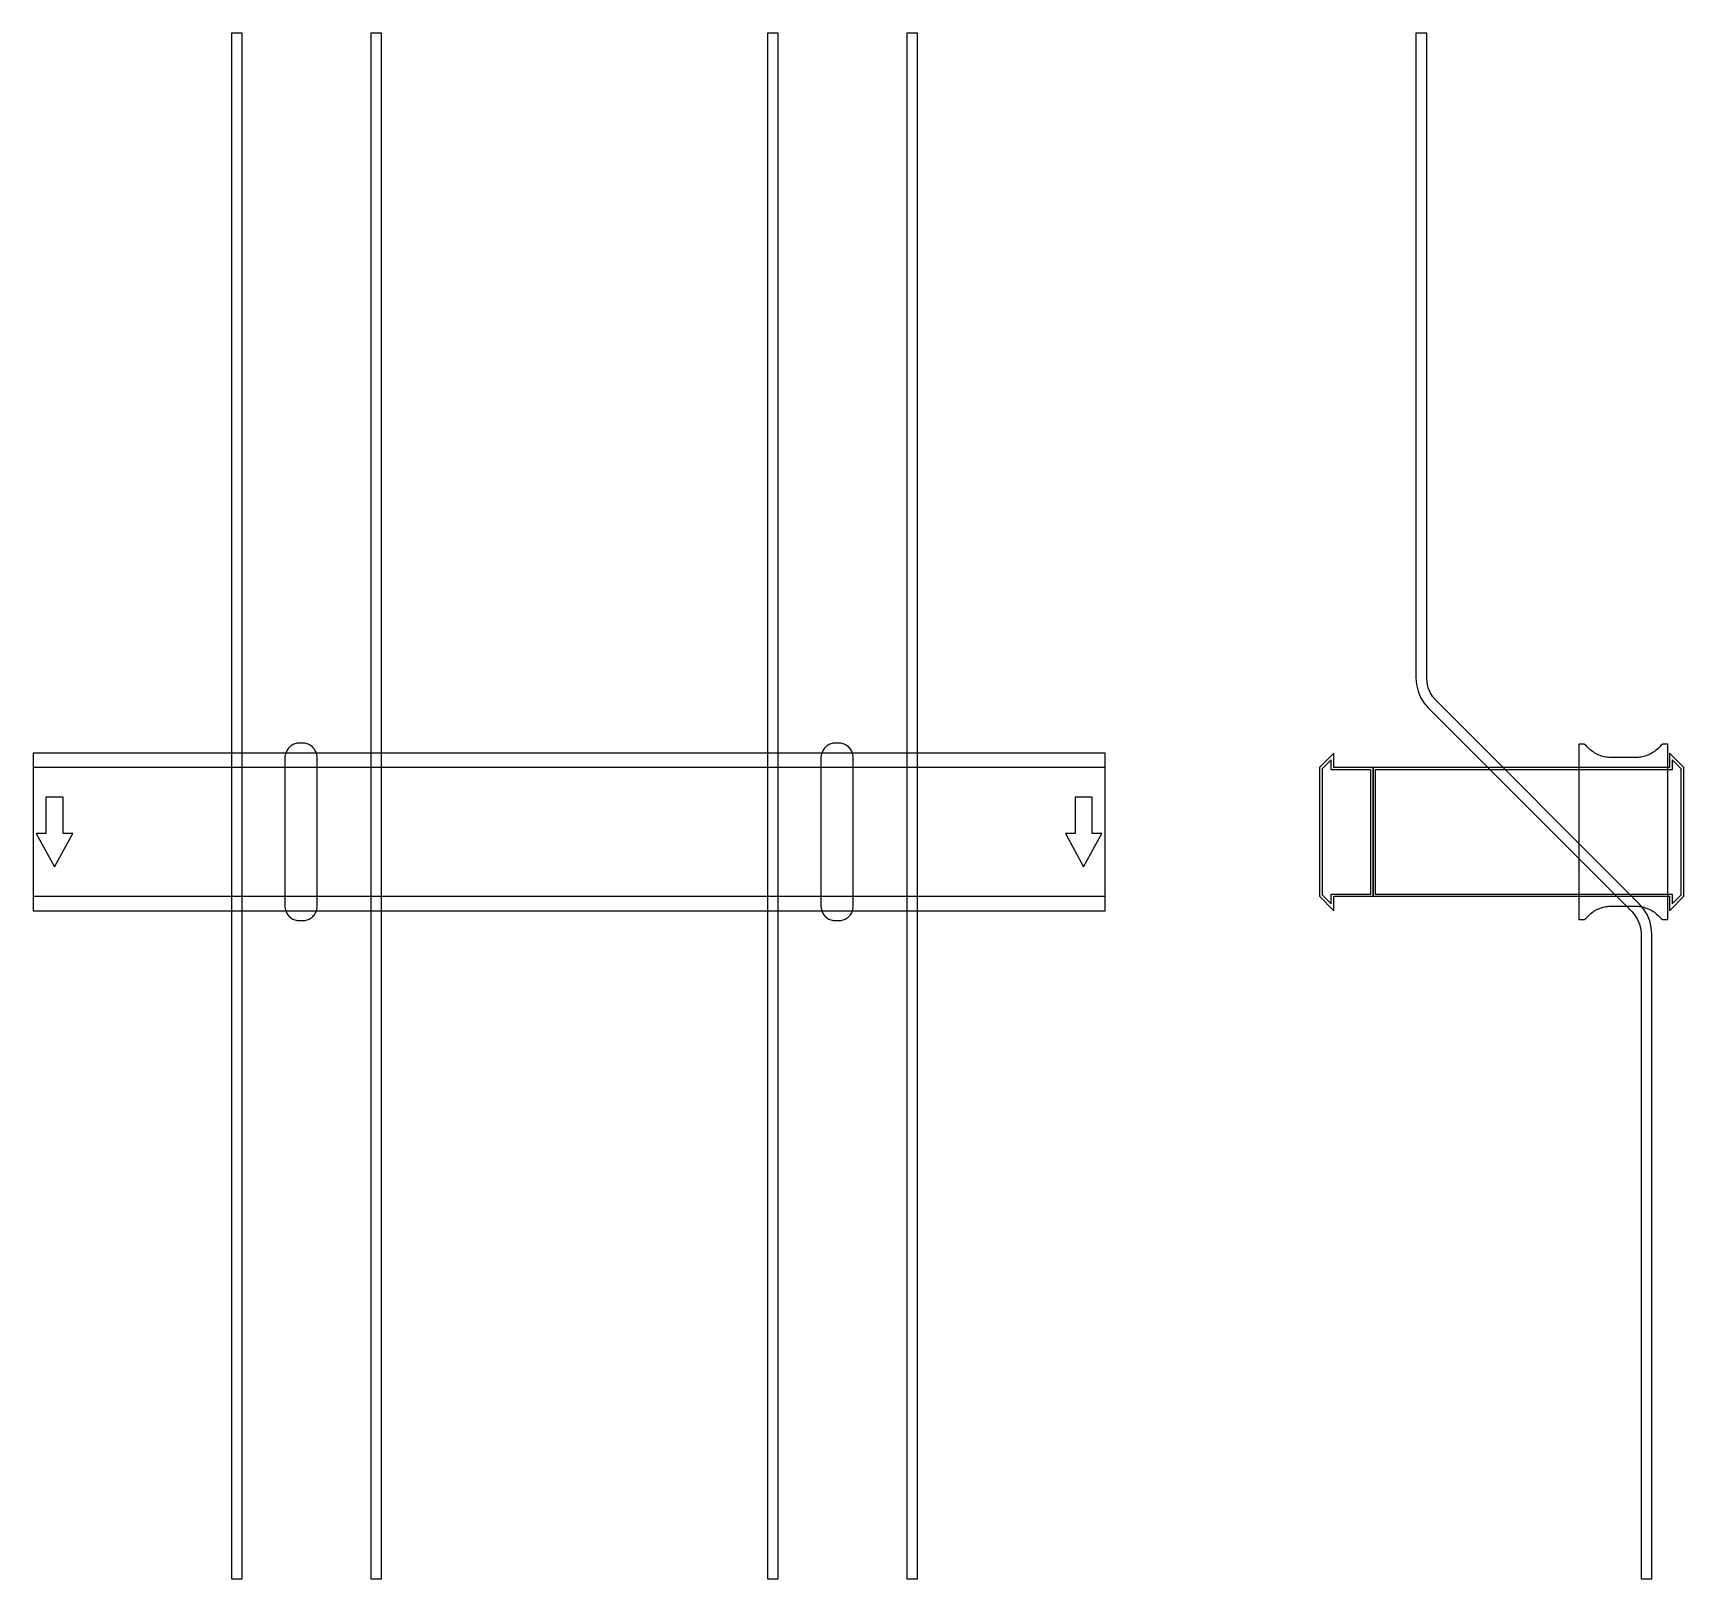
# Model space of a CAD drawing. Extents: x 0 to 1540, y -697 to 745.
import ezdxf

# ---------------------------------------------------------------- set-up
doc = ezdxf.new("R2010")
doc.units = 0
doc.layers.add('Halfen', color=7, linetype='CONTINUOUS')

msp = doc.modelspace()

# ---------------------------------------------------------------- linework, layer by layer
at = {"layer": 'Halfen', "color": 7}
for points in [[(195, -696.961), (195, 745.246), (185, 745.246), (185, -696.961)], [(325, -696.961), (325, 745.246), (315, 745.246), (315, -696.961)], [(695, -696.961), (695, 745.246), (685, 745.246), (685, -696.961)], [(825, -696.961), (825, 745.246), (815, 745.246), (815, -696.961)], [(1510, -696.961), (1510, -95.355), (1509.508, -89.098), (1508.042, -82.995), (1505.64, -77.196), (1502.361, -71.844), (1498.284, -67.071), (1308.787, 122.426), (1305.729, 126.006), (1303.27, 130.02), (1301.468, 134.369), (1300.369, 138.947), (1300, 143.64), (1300, 206.246), (1300, 745.246), (1290, 745.246), (1290, 206.246), (1290, 143.64), (1290.492, 137.382), (1291.958, 131.279), (1294.36, 125.48), (1297.639, 120.128), (1301.716, 115.355), (1491.213, -74.142), (1494.271, -77.722), (1496.73, -81.736), (1498.532, -86.085), (1499.631, -90.662), (1500, -95.355), (1500, -696.961)], [(265, -69.3), (265, -56.8), (265, 69.3), (264.958, 70.359), (264.834, 71.412), (264.627, 72.452), (264.339, 73.472), (263.972, 74.466), (263.529, 75.429), (263.011, 76.354), (262.422, 77.235), (261.765, 78.068), (261.046, 78.846), (260.268, 79.565), (259.435, 80.222), (258.554, 80.811), (257.629, 81.329), (256.666, 81.772), (255.672, 82.139), (254.652, 82.427), (253.612, 82.634), (252.559, 82.758), (251.5, 82.8), (248.5, 82.8), (247.441, 82.758), (246.388, 82.634), (245.348, 82.427), (244.328, 82.139), (243.334, 81.772), (242.371, 81.329), (241.446, 80.811), (240.565, 80.222), (239.732, 79.565), (238.954, 78.846), (238.235, 78.068), (237.578, 77.235), (236.989, 76.354), (236.471, 75.429), (236.028, 74.466), (235.661, 73.472), (235.373, 72.452), (235.166, 71.412), (235.042, 70.359), (235, 69.3), (235, -56.8), (235, -69.3), (235.042, -70.359), (235.166, -71.412), (235.373, -72.452), (235.661, -73.472), (236.028, -74.466), (236.471, -75.429), (236.989, -76.354), (237.578, -77.235), (238.235, -78.068), (238.954, -78.846), (239.732, -79.565), (240.565, -80.222), (241.446, -80.811), (242.371, -81.329), (243.334, -81.772), (244.328, -82.139), (245.348, -82.427), (246.388, -82.634), (247.441, -82.758), (248.5, -82.8), (251.5, -82.8), (252.559, -82.758), (253.612, -82.634), (254.652, -82.427), (255.672, -82.139), (256.666, -81.772), (257.629, -81.329), (258.554, -80.811), (259.435, -80.222), (260.268, -79.565), (261.046, -78.846), (261.765, -78.068), (262.422, -77.235), (263.011, -76.354), (263.529, -75.429), (263.972, -74.466), (264.339, -73.472), (264.627, -72.452), (264.834, -71.412), (264.958, -70.359), (265, -69.3)], [(765, -69.3), (765, -56.8), (765, 69.3), (764.958, 70.359), (764.834, 71.412), (764.627, 72.452), (764.339, 73.472), (763.972, 74.466), (763.529, 75.429), (763.011, 76.354), (762.422, 77.235), (761.765, 78.068), (761.046, 78.846), (760.268, 79.565), (759.435, 80.222), (758.554, 80.811), (757.629, 81.329), (756.666, 81.772), (755.672, 82.139), (754.652, 82.427), (753.612, 82.634), (752.559, 82.758), (751.5, 82.8), (748.5, 82.8), (747.441, 82.758), (746.388, 82.634), (745.348, 82.427), (744.328, 82.139), (743.334, 81.772), (742.371, 81.329), (741.446, 80.811), (740.565, 80.222), (739.732, 79.565), (738.954, 78.846), (738.235, 78.068), (737.578, 77.235), (736.989, 76.354), (736.471, 75.429), (736.028, 74.466), (735.661, 73.472), (735.373, 72.452), (735.166, 71.412), (735.042, 70.359), (735, 69.3), (735, -56.8), (735, -69.3), (735.042, -70.359), (735.166, -71.412), (735.373, -72.452), (735.661, -73.472), (736.028, -74.466), (736.471, -75.429), (736.989, -76.354), (737.578, -77.235), (738.235, -78.068), (738.954, -78.846), (739.732, -79.565), (740.565, -80.222), (741.446, -80.811), (742.371, -81.329), (743.334, -81.772), (744.328, -82.139), (745.348, -82.427), (746.388, -82.634), (747.441, -82.758), (748.5, -82.8), (751.5, -82.8), (752.559, -82.758), (753.612, -82.634), (754.652, -82.427), (755.672, -82.139), (756.666, -81.772), (757.629, -81.329), (758.554, -80.811), (759.435, -80.222), (760.268, -79.565), (761.046, -78.846), (761.765, -78.068), (762.422, -77.235), (763.011, -76.354), (763.529, -75.429), (763.972, -74.466), (764.339, -73.472), (764.627, -72.452), (764.834, -71.412), (764.958, -70.359), (765, -69.3)], [(1525, -81.8), (1525, 81.8), (1521, 81.8), (1520.846, 81.797), (1520.691, 81.786), (1520.538, 81.769), (1520.385, 81.746), (1520.234, 81.715), (1520.084, 81.678), (1519.936, 81.634), (1519.789, 81.584), (1519.646, 81.527), (1519.505, 81.464), (1519.366, 81.395), (1519.231, 81.32), (1519.1, 81.239), (1518.972, 81.153), (1518.848, 81.06), (1518.728, 80.963), (1518.613, 80.86), (1518.502, 80.752), (1518.397, 80.639), (1518.296, 80.522), (1517.41, 79.491), (1516.479, 78.5), (1515.505, 77.551), (1514.491, 76.646), (1513.437, 75.787), (1512.347, 74.975), (1511.222, 74.211), (1510.064, 73.499), (1508.876, 72.838), (1507.66, 72.23), (1506.418, 71.676), (1505.153, 71.178), (1503.867, 70.736), (1502.563, 70.351), (1501.243, 70.024), (1499.911, 69.756), (1498.567, 69.547), (1497.216, 69.397), (1495.859, 69.307), (1494.5, 69.277), (1472.5, 69.277), (1471.141, 69.307), (1469.784, 69.397), (1468.433, 69.547), (1467.089, 69.756), (1465.757, 70.024), (1464.437, 70.351), (1463.133, 70.736), (1461.847, 71.178), (1460.582, 71.676), (1459.34, 72.23), (1458.124, 72.838), (1456.936, 73.499), (1455.778, 74.211), (1454.653, 74.975), (1453.563, 75.787), (1452.509, 76.646), (1451.495, 77.551), (1450.521, 78.5), (1449.59, 79.491), (1448.704, 80.522), (1448.603, 80.639), (1448.498, 80.752), (1448.387, 80.86), (1448.272, 80.963), (1448.152, 81.06), (1448.028, 81.153), (1447.9, 81.239), (1447.769, 81.32), (1447.634, 81.395), (1447.495, 81.464), (1447.354, 81.527), (1447.211, 81.584), (1447.064, 81.634), (1446.916, 81.678), (1446.766, 81.715), (1446.615, 81.746), (1446.462, 81.769), (1446.309, 81.786), (1446.154, 81.797), (1446, 81.8), (1442, 81.8), (1442, -81.8), (1446, -81.8), (1446.154, -81.797), (1446.309, -81.786), (1446.462, -81.769), (1446.615, -81.746), (1446.766, -81.715), (1446.916, -81.678), (1447.064, -81.634), (1447.211, -81.584), (1447.354, -81.527), (1447.495, -81.464), (1447.634, -81.395), (1447.769, -81.32), (1447.9, -81.239), (1448.028, -81.153), (1448.152, -81.06), (1448.272, -80.963), (1448.387, -80.86), (1448.498, -80.752), (1448.603, -80.639), (1448.704, -80.522), (1449.59, -79.491), (1450.521, -78.5), (1451.495, -77.551), (1452.509, -76.646), (1453.563, -75.787), (1454.653, -74.975), (1455.778, -74.211), (1456.936, -73.499), (1458.124, -72.838), (1459.34, -72.23), (1460.582, -71.676), (1461.847, -71.178), (1463.133, -70.736), (1464.437, -70.351), (1465.757, -70.024), (1467.089, -69.756), (1468.433, -69.547), (1469.784, -69.397), (1471.141, -69.307), (1472.5, -69.277), (1494.5, -69.277), (1495.859, -69.307), (1497.216, -69.397), (1498.567, -69.547), (1499.911, -69.756), (1501.243, -70.024), (1502.563, -70.351), (1503.867, -70.736), (1505.153, -71.178), (1506.418, -71.676), (1507.66, -72.23), (1508.876, -72.838), (1510.064, -73.499), (1511.222, -74.211), (1512.347, -74.975), (1513.437, -75.787), (1514.491, -76.646), (1515.505, -77.551), (1516.479, -78.5), (1517.41, -79.491), (1518.296, -80.522), (1518.397, -80.639), (1518.502, -80.752), (1518.613, -80.86), (1518.728, -80.963), (1518.848, -81.06), (1518.972, -81.153), (1519.1, -81.239), (1519.231, -81.32), (1519.366, -81.395), (1519.505, -81.464), (1519.646, -81.527), (1519.789, -81.584), (1519.936, -81.634), (1520.084, -81.678), (1520.234, -81.715), (1520.385, -81.746), (1520.538, -81.769), (1520.691, -81.786), (1520.846, -81.797), (1521, -81.8)], [(0, -73.5), (1000, -73.5), (1000, 73.5), (0, 73.5)], [(1250, -60), (1250, 60), (1213.5, 60), (1213.5, 73.5), (1200, 60), (1200, -60), (1213.5, -73.5), (1213.5, -60)], [(1248, -58), (1248, 58), (1211, 58), (1211, 67.25), (1202.5, 58.75), (1202.5, -58.75), (1211, -67.25), (1211, -58)], [(1540, -60), (1540, 60), (1526.5, 73.5), (1526.5, 60), (1250, 60), (1250, -60), (1526.5, -60), (1526.5, -73.5)], [(1537.5, -58.75), (1537.5, 58.75), (1529, 67.25), (1529, 58), (1252, 58), (1252, -58), (1529, -58), (1529, -67.25)], [(0, -60), (1000, -60), (1000, 60), (0, 60)], [(20, -32.5), (37, -1.5), (28, -1.5), (28, 32.5), (12, 32.5), (12, -1.5), (3, -1.5)], [(980, -32.5), (997, -1.5), (988, -1.5), (988, 32.5), (972, 32.5), (972, -1.5), (963, -1.5)]]:
    msp.add_lwpolyline(points, close=True, dxfattribs=at)

doc.saveas('drawing.dxf')
